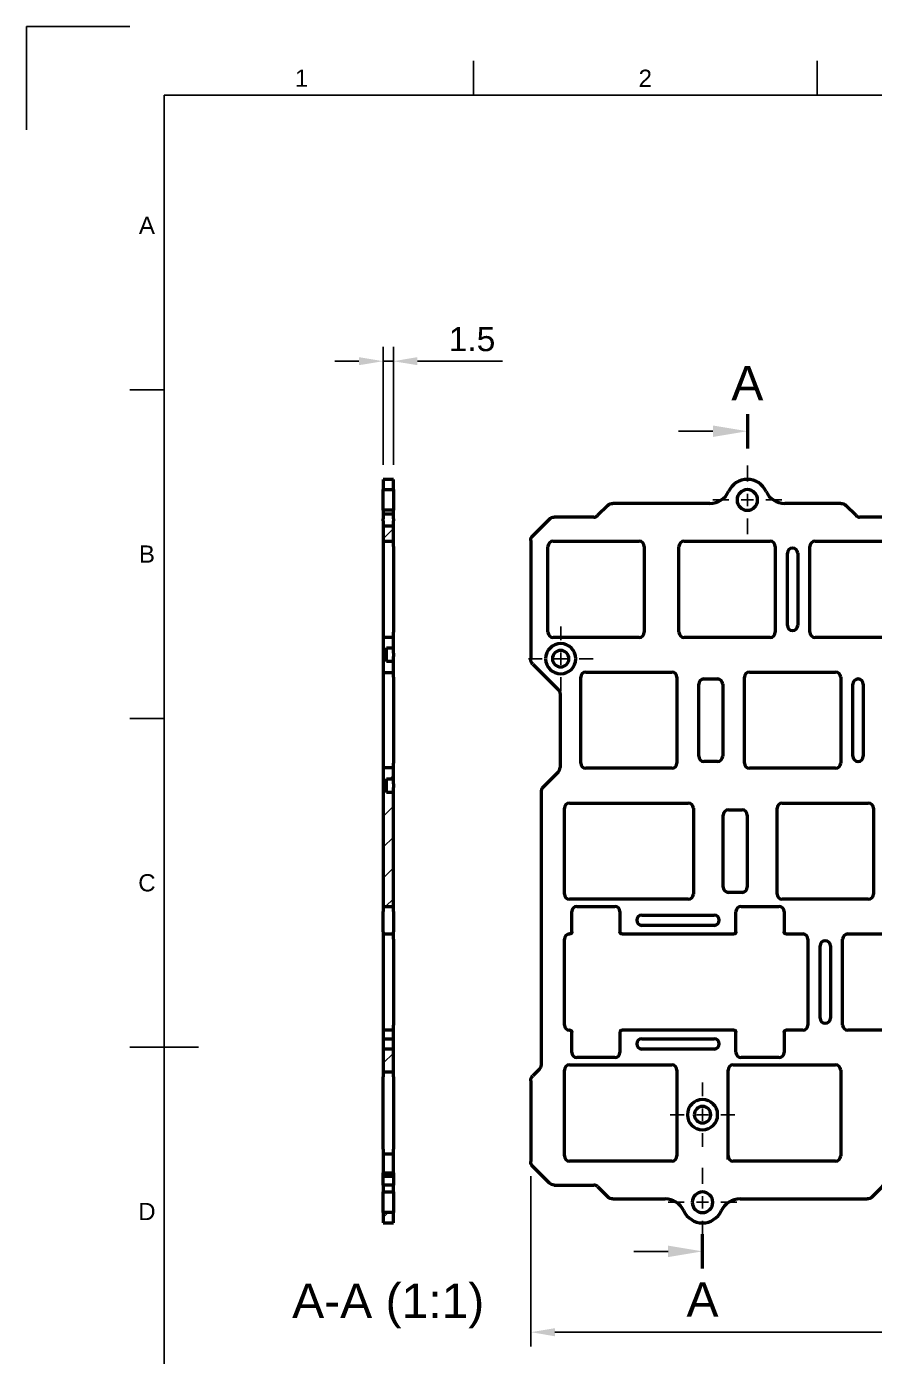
# Model space of a CAD drawing. Header units: millimetres. Extents: x 0 to 420, y 0 to 297.
# Drawn here: x 0 to 123.3, y 103.5 to 297 of the extents above; entities that cross this region are included whole.
import ezdxf
from ezdxf.enums import TextEntityAlignment as Align

# ---------------------------------------------------------------- set-up
doc = ezdxf.new("R2010")
doc.units = ezdxf.units.MM
doc.header["$LTSCALE"] = 0.75
doc.linetypes.add('CENTER2', pattern=[28.575, 19.05, -3.175, 3.175, -3.175])
for name, color, linetype, lineweight in [('Annotations', 7, 'Continuous', 25), ('Border', 7, 'Continuous', 25), ('Center Lines', 7, 'CENTER2', 25), ('Dimensions', 7, 'Continuous', 25), ('Hatching', 7, 'Continuous', 25), ('Smart Centers', 7, 'CENTER2', 25), ('Visible', 7, 'Continuous', 50)]:
    doc.layers.add(name, color=color, linetype=linetype, lineweight=lineweight)
doc.styles.add('FusionTitle', font='arial.ttf')
doc.styles.get("Standard").update_dxf_attribs({"font": 'arial.ttf'})
doc.dimstyles.new('ISO-25', dxfattribs={"dimtxt": 3.5, "dimasz": 3.5, "dimexe": 2.1, "dimexo": 2.1, "dimgap": 1.4, "dimtad": 1, "dimdsep": 46, "dimtxsty": 'Standard', "dimcen": 0, "dimclrd": 256, "dimclre": 256, "dimclrt": 256, "dimazin": 2, "dimtp": 0.1, "dimtm": 0.1, "dimtfac": 0.714286, "dimtmove": 0, "dimatfit": 3, "dimfxl": 1, "dimarcsym": 0})

# ---------------------------------------------------------------- blocks, each defined once
blk = doc.blocks.new('ISO_A3_SHEET')
at = {"layer": 'Border'}
for p, q in [((65, 292), (65, 287)), ((115, 292), (115, 287)), ((410, 287), (20, 287)), ((20, 287), (20, 10)), ((15, 244.16666), (20, 244.16666)), ((15, 196.33333), (20, 196.33333)), ((15, 148.5), (25, 148.5))]:
    blk.add_line(p, q, dxfattribs=at)
at = {"layer": 'Defpoints'}
for p, q in [((15, 297), (0, 297)), ((0, 297), (0, 282))]:
    blk.add_line(p, q, dxfattribs=at)
at = {"layer": 'Border', "style": 'FusionTitle'}
for s, p in [('1', (40, 289.5)), ('2', (90, 289.5)), ('A', (17.5, 268.08333)), ('B', (17.5, 220.25)), ('C', (17.5, 172.41667)), ('D', (17.5, 124.58334))]:
    blk.add_text(s, height=2.5, dxfattribs=at).set_placement(p, align=Align.MIDDLE)
blk = doc.blocks.new('*D26')
at = {"layer": 'Defpoints', "color": 0, "transparency": 16777216}
for p in [(53.35, 248.31), (51.85, 231.12), (53.35, 231.12)]:
    blk.add_point(p, dxfattribs=at)
at = {"layer": 'Dimensions', "lineweight": -2, "transparency": 16777216}
for p, q in [((51.85, 233.22), (51.85, 250.41)), ((53.35, 233.22), (53.35, 250.41)), ((48.35, 248.31), (44.85, 248.31)), ((51.85, 248.31), (53.35, 248.31)), ((56.85, 248.31), (69.22, 248.31))]:
    blk.add_line(p, q, dxfattribs=at)
at = {"layer": 'Dimensions', "transparency": 16777216}
for points in [[(48.35, 248.9), (48.35, 247.73), (51.85, 248.31)], [(56.85, 248.9), (56.85, 247.73), (53.35, 248.31)]]:
    blk.add_solid(points, dxfattribs=at)
at = {"layer": 'Dimensions', "transparency": 16777216, "insert": (64.79, 251.5), "char_height": 3.5, "attachment_point": 5}
blk.add_mtext('1.5', dxfattribs=at)
blk = doc.blocks.new('*U18')
at = {"layer": 'Center Lines', "color": 0, "ltscale": 0.75, "transparency": 16777216}
for p, q in [((0, 2.68), (0, 5)), ((-5, 0), (-2.68, 0)), ((2.68, 0), (5, 0)), ((0, -5), (0, -2.68))]:
    blk.add_line(p, q, dxfattribs=at)
at = {"layer": 'Center Lines', "color": 0, "linetype": 'Continuous', "ltscale": 0.75, "transparency": 16777216}
for p, q in [((-0.89, 0), (0.89, 0)), ((0, -0.89), (0, 0.89))]:
    blk.add_line(p, q, dxfattribs=at)
blk = doc.blocks.new('*U25')
at = {"layer": 'Center Lines', "color": 0, "ltscale": 0.75, "transparency": 16777216}
for p, q in [((0, 2.68), (0, 5)), ((-5, 0), (-2.68, 0)), ((2.68, 0), (5, 0)), ((0, -5), (0, -2.68))]:
    blk.add_line(p, q, dxfattribs=at)
at = {"layer": 'Center Lines', "color": 0, "linetype": 'Continuous', "ltscale": 0.75, "transparency": 16777216}
for p, q in [((-0.89, 0), (0.89, 0)), ((0, -0.89), (0, 0.89))]:
    blk.add_line(p, q, dxfattribs=at)
blk = doc.blocks.new('*D30')
at = {"layer": 'Defpoints', "color": 0, "transparency": 16777216}
for p in [(73.35, 131.83), (359.05, 131.83), (359.05, 107.02)]:
    blk.add_point(p, dxfattribs=at)
at = {"layer": 'Dimensions', "lineweight": -2, "transparency": 16777216}
for p, q in [((73.35, 129.73), (73.35, 104.92)), ((359.05, 129.73), (359.05, 104.92)), ((76.85, 107.02), (355.55, 107.02))]:
    blk.add_line(p, q, dxfattribs=at)
at = {"layer": 'Dimensions', "transparency": 16777216}
for points in [[(76.85, 107.6), (76.85, 106.43), (73.35, 107.02)], [(355.55, 107.6), (355.55, 106.43), (359.05, 107.02)]]:
    blk.add_solid(points, dxfattribs=at)
at = {"layer": 'Dimensions', "transparency": 16777216, "insert": (216.2, 110.2), "char_height": 3.5, "attachment_point": 5}
blk.add_mtext('285.7', dxfattribs=at)
blk = doc.blocks.new('*U40')
at = {"layer": 'Smart Centers', "color": 0, "ltscale": 0.75, "transparency": 16777216}
for p, q in [((0, 2.68), (0, 4.7)), ((-4.7, 0), (-2.68, 0)), ((2.68, 0), (4.7, 0)), ((0, -4.7), (0, -2.68))]:
    blk.add_line(p, q, dxfattribs=at)
at = {"layer": 'Smart Centers', "color": 0, "linetype": 'Continuous', "ltscale": 0.75, "transparency": 16777216}
for p, q in [((-0.89, 0), (0.89, 0)), ((0, -0.89), (0, 0.89))]:
    blk.add_line(p, q, dxfattribs=at)
blk = doc.blocks.new('*U41')
at = {"layer": 'Smart Centers', "color": 0, "ltscale": 0.75, "transparency": 16777216}
for p, q in [((0, 2.68), (0, 4.7)), ((-4.7, 0), (-2.68, 0)), ((2.68, 0), (4.7, 0)), ((0, -4.7), (0, -2.68))]:
    blk.add_line(p, q, dxfattribs=at)
at = {"layer": 'Smart Centers', "color": 0, "linetype": 'Continuous', "ltscale": 0.75, "transparency": 16777216}
for p, q in [((-0.89, 0), (0.89, 0)), ((0, -0.89), (0, 0.89))]:
    blk.add_line(p, q, dxfattribs=at)

msp = doc.modelspace()

# ---------------------------------------------------------------- hatches: boundary and pattern name
at = {"layer": 'Hatching'}
h = msp.add_hatch(dxfattribs=at)
h.set_pattern_fill('ANSI31', color=256, style=0)
h.paths.add_polyline_path([(51.852, 231.12), (51.852, 229.62), (53.352, 229.62), (53.352, 231.12)], flags=0)
h.paths.add_polyline_path([(51.852, 150.97), (51.852, 149.72), (53.352, 149.72), (53.352, 150.97)], flags=0)
h.paths.add_polyline_path([(51.852, 226.62), (51.852, 226.122), (53.352, 226.122), (53.352, 226.62)], flags=0)
h.paths.add_polyline_path([(51.852, 224.322), (51.852, 222.12), (53.352, 222.12), (53.352, 224.322)], flags=0)
h.paths.add_polyline_path([(51.852, 208.12), (51.852, 202.996), (53.352, 202.996), (53.352, 204.595), (52.352, 204.595), (52.352, 206.595), (53.352, 206.595), (53.352, 208.12)], flags=0)
h.paths.add_polyline_path([(51.852, 189.144), (51.852, 168.97), (53.352, 168.97), (53.352, 185.545), (52.352, 185.545), (52.352, 187.545), (53.352, 187.545), (53.352, 189.144)], flags=0)
h.paths.add_polyline_path([(51.852, 148.22), (51.852, 144.92), (53.352, 144.92), (53.352, 148.22)], flags=0)
h.paths.add_polyline_path([(51.852, 132.92), (51.852, 130.22), (53.352, 130.22), (53.352, 132.92)], flags=0)
h.paths.add_polyline_path([(51.852, 128.42), (51.852, 127.42), (53.352, 127.42), (53.352, 128.42)], flags=0)
h.paths.add_polyline_path([(51.852, 124.42), (51.852, 122.92), (53.352, 122.92), (53.352, 124.42)], flags=0)

# ---------------------------------------------------------------- linework, layer by layer
at = {"layer": 'Annotations', "linetype": 'Continuous', "lineweight": 50}
for p, q in [((104.845, 240.622), (104.845, 235.622)), ((98.323, 116.28), (98.323, 121.28))]:
    msp.add_line(p, q, dxfattribs=at)
at = {"layer": 'Annotations'}
for p, q in [((99.845, 238.122), (94.845, 238.122)), ((93.323, 118.78), (88.323, 118.78))]:
    msp.add_line(p, q, dxfattribs=at)
for points in [[(99.845, 238.956), (104.845, 238.122), (99.845, 237.289)], [(93.323, 119.613), (98.323, 118.78), (93.323, 117.947)]]:
    msp.add_solid(points, dxfattribs=at)
at = {"layer": 'Visible', "extrusion": (1, -2.22045e-16, 0)}
for p, q in [((51.852, 231.12, 123.839), (51.852, 229.62, 123.839)), ((53.352, 231.12, 123.839), (51.852, 231.12, 123.839)), ((53.352, 229.62, 123.839), (53.352, 231.12, 123.839)), ((51.852, 229.62, 123.839), (53.352, 229.62, 123.839)), ((51.852, 226.62, 123.839), (51.852, 226.122, 123.839)), ((53.352, 226.62, 123.839), (51.852, 226.62, 123.839)), ((53.352, 226.122, 123.839), (53.352, 226.62, 123.839)), ((51.852, 226.122, 123.839), (53.352, 226.122, 123.839)), ((51.852, 226.118, 112.063), (51.852, 226.122, 123.839)), ((51.852, 225.067, 111.313), (51.852, 225.368, 111.313)), ((53.352, 226.122, 123.839), (53.352, 226.118, 112.063)), ((53.352, 225.368, 111.313), (53.352, 225.067, 111.313)), ((51.852, 224.322, 123.839), (51.852, 222.12, 123.839)), ((53.352, 224.322, 123.839), (51.852, 224.322, 123.839)), ((53.352, 222.12, 123.839), (53.352, 224.322, 123.839)), ((51.852, 222.12, 123.839), (53.352, 222.12, 123.839)), ((51.852, 221.37, 119.789), (51.852, 208.87, 119.789)), ((53.352, 221.37, 119.789), (53.352, 208.87, 119.789)), ((51.852, 208.12, 123.839), (51.852, 202.996, 123.839)), ((53.352, 208.12, 123.839), (51.852, 208.12, 123.839)), ((53.352, 206.595, 123.839), (53.352, 208.12, 123.839)), ((52.352, 204.595, 123.839), (52.352, 206.595, 123.839)), ((52.352, 206.595, 123.839), (53.352, 206.595, 123.839)), ((53.352, 205.845, 120.539), (53.352, 205.345, 120.539)), ((53.352, 204.595, 123.839), (52.352, 204.595, 123.839)), ((53.352, 202.996, 123.839), (53.352, 204.595, 123.839)), ((51.852, 202.996, 123.839), (53.352, 202.996, 123.839)), ((51.852, 202.32, 110.264), (51.852, 189.82, 110.264)), ((53.352, 202.32, 110.264), (53.352, 189.82, 110.264)), ((51.852, 189.144, 123.839), (51.852, 168.97, 123.839)), ((53.352, 189.144, 123.839), (51.852, 189.144, 123.839)), ((53.352, 187.545, 123.839), (53.352, 189.144, 123.839)), ((52.352, 185.545, 123.839), (52.352, 187.545, 123.839)), ((52.352, 187.545, 123.839), (53.352, 187.545, 123.839)), ((53.352, 186.795, 111.014), (53.352, 186.295, 111.014)), ((53.352, 185.545, 123.839), (52.352, 185.545, 123.839)), ((53.352, 168.97, 123.839), (53.352, 185.545, 123.839)), ((51.852, 168.97, 123.839), (53.352, 168.97, 123.839)), ((51.852, 165.27, 118.495), (51.852, 168.22, 118.495)), ((53.352, 168.22, 118.495), (53.352, 165.27, 118.495)), ((51.852, 164.97, 118.195), (53.352, 164.97, 118.195)), ((51.852, 164.22, 115.027), (51.852, 151.72, 115.027)), ((53.352, 164.22, 115.027), (53.352, 151.72, 115.027)), ((51.852, 150.97, 130.361), (51.852, 149.72, 130.361)), ((53.352, 150.97, 130.361), (51.852, 150.97, 130.361)), ((53.352, 149.72, 130.361), (53.352, 150.97, 130.361)), ((51.852, 149.72, 130.361), (53.352, 149.72, 130.361)), ((51.852, 148.22, 130.361), (51.852, 144.92, 130.361)), ((53.352, 148.22, 130.361), (51.852, 148.22, 130.361)), ((53.352, 144.92, 130.361), (53.352, 148.22, 130.361)), ((51.852, 144.92, 130.361), (53.352, 144.92, 130.361)), ((51.852, 133.67, 128.611), (51.852, 144.17, 128.611)), ((53.352, 144.17, 128.611), (53.352, 133.67, 128.611)), ((51.852, 132.92, 130.361), (51.852, 130.22, 130.361)), ((53.352, 132.92, 130.361), (51.852, 132.92, 130.361)), ((53.352, 130.22, 130.361), (53.352, 132.92, 130.361)), ((51.852, 130.22, 130.361), (53.352, 130.22, 130.361)), ((51.852, 128.42, 108.234), (51.852, 129.72, 106.934)), ((51.852, 129.72, 128.348), (53.352, 129.72, 128.348)), ((53.352, 129.72, 106.934), (53.352, 128.42, 108.234)), ((51.852, 128.42, 130.361), (51.852, 127.42, 130.361)), ((53.352, 128.42, 130.361), (51.852, 128.42, 130.361)), ((53.352, 127.42, 130.361), (53.352, 128.42, 130.361)), ((51.852, 127.42, 130.361), (53.352, 127.42, 130.361)), ((51.852, 124.42, 130.361), (51.852, 122.92, 130.361)), ((53.352, 124.42, 130.361), (51.852, 124.42, 130.361)), ((53.352, 122.92, 130.361), (53.352, 124.42, 130.361)), ((51.852, 122.92, 130.361), (53.352, 122.92, 130.361))]:
    msp.add_line(p, q, dxfattribs=at)
at = {"layer": 'Visible'}
for p, q in [((84.552, 227.328, 0.75), (83.065, 225.84, 0.75)), ((99.391, 227.62, 0.75), (85.259, 227.62, 0.75)), ((118.458, 227.62, 0.75), (110.299, 227.62, 0.75)), ((120.652, 225.84, 0.75), (119.165, 227.328, 0.75)), ((73.638, 222.913, 0.75), (76.052, 225.328, 0.75)), ((82.534, 225.62, 0.75), (76.759, 225.62, 0.75)), ((139.759, 225.62, 0.75), (121.183, 225.62, 0.75)), ((73.345, 222.206, 0.75), (73.345, 204.935, 0.75)), ((75.845, 208.87, 0.75), (75.845, 221.37, 0.75)), ((76.595, 222.12, 0.75), (89.095, 222.12, 0.75)), ((89.845, 221.37, 0.75), (89.845, 208.87, 0.75)), ((94.895, 208.87, 0.75), (94.895, 221.37, 0.75)), ((95.645, 222.12, 0.75), (108.145, 222.12, 0.75)), ((108.895, 221.37, 0.75), (108.895, 208.87, 0.75)), ((113.945, 208.87, 0.75), (113.945, 221.37, 0.75)), ((114.695, 222.12, 0.75), (127.195, 222.12, 0.75)), ((110.67, 209.87, 0.75), (110.67, 220.37, 0.75)), ((112.17, 220.37, 0.75), (112.17, 209.87, 0.75)), ((89.095, 208.12, 0.75), (76.595, 208.12, 0.75)), ((108.145, 208.12, 0.75), (95.645, 208.12, 0.75)), ((127.195, 208.12, 0.75), (114.695, 208.12, 0.75)), ((73.638, 204.227, 0.75), (77.315, 200.551, 0.75)), ((80.608, 189.82, 0.75), (80.608, 202.32, 0.75)), ((81.358, 203.07, 0.75), (93.858, 203.07, 0.75)), ((94.608, 202.32, 0.75), (94.608, 189.82, 0.75)), ((97.764, 190.82, 0.75), (97.764, 201.32, 0.75)), ((98.514, 202.07, 0.75), (100.514, 202.07, 0.75)), ((101.264, 201.32, 0.75), (101.264, 190.82, 0.75)), ((104.42, 189.82, 0.75), (104.42, 202.32, 0.75)), ((105.17, 203.07, 0.75), (117.67, 203.07, 0.75)), ((118.42, 202.32, 0.75), (118.42, 189.82, 0.75)), ((120.195, 190.82, 0.75), (120.195, 201.32, 0.75)), ((121.695, 201.32, 0.75), (121.695, 190.82, 0.75)), ((77.608, 199.844, 0.75), (77.608, 189.197, 0.75)), ((100.514, 190.07, 0.75), (98.514, 190.07, 0.75)), ((77.315, 188.49, 0.75), (75.138, 186.313, 0.75)), ((93.858, 189.07, 0.75), (81.358, 189.07, 0.75)), ((117.67, 189.07, 0.75), (105.17, 189.07, 0.75)), ((74.845, 185.606, 0.75), (74.845, 145.935, 0.75)), ((78.976, 184.02, 0.75), (96.239, 184.02, 0.75)), ((109.933, 184.02, 0.75), (122.433, 184.02, 0.75)), ((78.226, 170.77, 0.75), (78.226, 183.27, 0.75)), ((96.989, 183.27, 0.75), (96.989, 170.77, 0.75)), ((101.336, 171.77, 0.75), (101.336, 182.27, 0.75)), ((102.086, 183.02, 0.75), (104.086, 183.02, 0.75)), ((104.836, 182.27, 0.75), (104.836, 171.77, 0.75)), ((109.183, 170.77, 0.75), (109.183, 183.27, 0.75)), ((123.183, 183.27, 0.75), (123.183, 170.77, 0.75)), ((104.086, 171.02, 0.75), (102.086, 171.02, 0.75)), ((96.239, 170.02, 0.75), (78.976, 170.02, 0.75)), ((80.063, 168.97, 0.75), (85.563, 168.97, 0.75)), ((103.939, 168.97, 0.75), (109.439, 168.97, 0.75)), ((122.433, 170.02, 0.75), (109.933, 170.02, 0.75)), ((79.313, 165.27, 0.75), (79.313, 168.22, 0.75)), ((86.313, 168.22, 0.75), (86.313, 165.27, 0.75)), ((89.501, 167.72, 0.75), (100.001, 167.72, 0.75)), ((103.189, 165.27, 0.75), (103.189, 168.22, 0.75)), ((110.189, 168.22, 0.75), (110.189, 165.27, 0.75)), ((78.976, 164.97, 0.75), (79.013, 164.97, 0.75)), ((86.613, 164.97, 0.75), (102.889, 164.97, 0.75)), ((100.001, 166.22, 0.75), (89.501, 166.22, 0.75)), ((110.489, 164.97, 0.75), (112.908, 164.97, 0.75)), ((119.458, 164.97, 0.75), (131.958, 164.97, 0.75)), ((78.226, 151.72, 0.75), (78.226, 164.22, 0.75)), ((113.658, 164.22, 0.75), (113.658, 151.72, 0.75)), ((115.433, 152.72, 0.75), (115.433, 163.22, 0.75)), ((116.933, 163.22, 0.75), (116.933, 152.72, 0.75)), ((118.708, 151.72, 0.75), (118.708, 164.22, 0.75)), ((79.013, 150.97, 0.75), (78.976, 150.97, 0.75)), ((102.889, 150.97, 0.75), (86.613, 150.97, 0.75)), ((112.908, 150.97, 0.75), (110.489, 150.97, 0.75)), ((131.958, 150.97, 0.75), (119.458, 150.97, 0.75)), ((79.313, 147.72, 0.75), (79.313, 150.67, 0.75)), ((86.313, 150.67, 0.75), (86.313, 147.72, 0.75)), ((89.501, 149.72, 0.75), (100.001, 149.72, 0.75)), ((103.189, 147.72, 0.75), (103.189, 150.67, 0.75)), ((110.189, 150.67, 0.75), (110.189, 147.72, 0.75)), ((100.001, 148.22, 0.75), (89.501, 148.22, 0.75)), ((74.552, 145.228, 0.75), (73.638, 144.313, 0.75)), ((78.226, 132.67, 0.75), (78.226, 145.17, 0.75)), ((78.976, 145.92, 0.75), (93.858, 145.92, 0.75)), ((85.563, 146.97, 0.75), (80.063, 146.97, 0.75)), ((94.608, 145.17, 0.75), (94.608, 132.67, 0.75)), ((102.039, 132.17, 0.75), (102.039, 145.17, 0.75)), ((102.789, 145.92, 0.75), (117.67, 145.92, 0.75)), ((109.439, 146.97, 0.75), (103.939, 146.97, 0.75)), ((118.42, 145.17, 0.75), (118.42, 132.67, 0.75)), ((73.345, 143.606, 0.75), (73.345, 131.835, 0.75)), ((93.858, 131.92, 0.75), (78.976, 131.92, 0.75)), ((117.67, 131.92, 0.75), (102.789, 131.92, 0.75)), ((76.052, 128.713, 0.75), (73.638, 131.128, 0.75)), ((122.986, 126.713, 0.75), (125.973, 129.701, 0.75)), ((76.759, 128.42, 0.75), (82.534, 128.42, 0.75)), ((83.065, 128.201, 0.75), (84.552, 126.713, 0.75)), ((85.259, 126.42, 0.75), (92.869, 126.42, 0.75)), ((103.778, 126.42, 0.75), (122.279, 126.42, 0.75))]:
    msp.add_line(p, q, dxfattribs=at)
at = {"layer": 'Visible', "extrusion": (0, 0, -1)}
for centre, radius in [((-104.845, 228.12, -0.75), 1.5), ((-77.696, 205.019, -0.75), 2.2), ((-77.696, 205.019, -0.75), 1.2), ((-98.324, 138.669, -0.75), 2.2), ((-98.324, 138.669, -0.75), 1.2), ((-98.323, 125.92, -0.75), 1.5)]:
    msp.add_circle(centre, radius, dxfattribs=at)
at = {"layer": 'Visible'}
for centre, radius, start, end in [((104.845, 228.12, 0.75), 3, 24.62432, 155.37568), ((99.391, 230.62, 0.75), 3, 270, 335.37568), ((110.299, 230.62, 0.75), 3, 204.62432, 270), ((82.534, 226.37, 0.75), 0.75, 270, 315), ((121.183, 226.37, 0.75), 0.75, 225, 270), ((76.595, 221.37, 0.75), 0.75, 90, 180), ((89.095, 221.37, 0.75), 0.75, 0, 90), ((95.645, 221.37, 0.75), 0.75, 90, 180), ((108.145, 221.37, 0.75), 0.75, 0, 90), ((111.42, 220.37, 0.75), 0.75, 0, 180), ((114.695, 221.37, 0.75), 0.75, 90, 180), ((111.42, 209.87, 0.75), 0.75, 180, 0), ((76.595, 208.87, 0.75), 0.75, 180, 270), ((89.095, 208.87, 0.75), 0.75, 270, 0), ((95.645, 208.87, 0.75), 0.75, 180, 270), ((108.145, 208.87, 0.75), 0.75, 270, 0), ((114.695, 208.87, 0.75), 0.75, 180, 270), ((81.358, 202.32, 0.75), 0.75, 90, 180), ((93.858, 202.32, 0.75), 0.75, 0, 90), ((98.514, 201.32, 0.75), 0.75, 90, 180), ((100.514, 201.32, 0.75), 0.75, 0, 90), ((105.17, 202.32, 0.75), 0.75, 90, 180), ((117.67, 202.32, 0.75), 0.75, 0, 90), ((120.945, 201.32, 0.75), 0.75, 0, 180), ((81.358, 189.82, 0.75), 0.75, 180, 270), ((93.858, 189.82, 0.75), 0.75, 270, 0), ((98.514, 190.82, 0.75), 0.75, 180, 270), ((100.514, 190.82, 0.75), 0.75, 270, 0), ((105.17, 189.82, 0.75), 0.75, 180, 270), ((117.67, 189.82, 0.75), 0.75, 270, 0), ((120.945, 190.82, 0.75), 0.75, 180, 0), ((76.608, 189.197, 0.75), 1, 315, 0), ((75.845, 185.606, 0.75), 1, 135, 180), ((78.976, 183.27, 0.75), 0.75, 90, 180), ((96.239, 183.27, 0.75), 0.75, 0, 90), ((109.933, 183.27, 0.75), 0.75, 90, 180), ((122.433, 183.27, 0.75), 0.75, 0, 90), ((102.086, 182.27, 0.75), 0.75, 90, 180), ((104.086, 182.27, 0.75), 0.75, 0, 90), ((78.976, 170.77, 0.75), 0.75, 180, 270), ((96.239, 170.77, 0.75), 0.75, 270, 0), ((102.086, 171.77, 0.75), 0.75, 180, 270), ((104.086, 171.77, 0.75), 0.75, 270, 0), ((109.933, 170.77, 0.75), 0.75, 180, 270), ((122.433, 170.77, 0.75), 0.75, 270, 0), ((80.063, 168.22, 0.75), 0.75, 90, 180), ((85.563, 168.22, 0.75), 0.75, 0, 90), ((103.939, 168.22, 0.75), 0.75, 90, 180), ((109.439, 168.22, 0.75), 0.75, 0, 90), ((89.501, 166.97, 0.75), 0.75, 90, 270), ((100.001, 166.97, 0.75), 0.75, 270, 90), ((78.976, 164.22, 0.75), 0.75, 90, 180), ((112.908, 164.22, 0.75), 0.75, 0, 90), ((119.458, 164.22, 0.75), 0.75, 90, 180), ((116.183, 163.22, 0.75), 0.75, 0, 180), ((78.976, 151.72, 0.75), 0.75, 180, 270), ((112.908, 151.72, 0.75), 0.75, 270, 0), ((116.183, 152.72, 0.75), 0.75, 180, 0), ((119.458, 151.72, 0.75), 0.75, 180, 270), ((89.501, 148.97, 0.75), 0.75, 90, 270), ((100.001, 148.97, 0.75), 0.75, 270, 90), ((80.063, 147.72, 0.75), 0.75, 180, 270), ((85.563, 147.72, 0.75), 0.75, 270, 0), ((103.939, 147.72, 0.75), 0.75, 180, 270), ((109.439, 147.72, 0.75), 0.75, 270, 0), ((78.976, 145.17, 0.75), 0.75, 90, 180), ((93.858, 145.17, 0.75), 0.75, 0, 90), ((102.789, 145.17, 0.75), 0.75, 90, 180), ((117.67, 145.17, 0.75), 0.75, 0, 90), ((78.976, 132.67, 0.75), 0.75, 180, 270), ((93.858, 132.67, 0.75), 0.75, 270, 0), ((102.789, 132.67, 0.75), 0.75, 180, 270), ((117.67, 132.67, 0.75), 0.75, 270, 0), ((82.534, 127.67, 0.75), 0.75, 45, 90), ((92.869, 123.42, 0.75), 3, 24.62432, 90), ((103.778, 123.42, 0.75), 3, 90, 155.37568), ((98.323, 125.92, 0.75), 3, 204.62432, 335.37568)]:
    msp.add_arc(centre, radius, start, end, dxfattribs=at)
at = {"layer": 'Visible', "extrusion": (1, -2.22045e-16, 0)}
for centre, radius, start, end in [((228.12, 123.839, 51.852), 1.5, 180, 0), ((225.368, 112.063, 53.352), 0.75, 269.98182, 359.98182), ((225.068, 112.063, 53.352), 0.75, 185.81107, 269.98182), ((221.37, 120.539, 53.352), 0.75, 270, 0), ((208.87, 120.539, 53.352), 0.75, 180, 270), ((205.845, 121.289, 53.352), 0.75, 270, 0), ((205.345, 121.289, 53.352), 0.75, 180, 270), ((202.32, 111.014, 53.352), 0.75, 270, 334.32071), ((189.82, 111.014, 53.352), 0.75, 205.67929, 270), ((186.795, 111.764, 53.352), 0.75, 270, 0), ((186.295, 111.764, 53.352), 0.75, 180, 270), ((168.22, 119.245, 53.352), 0.75, 270, 0), ((165.27, 118.195, 51.852), 0.3, 90, 180), ((164.22, 115.777, 53.352), 0.75, 270, 0), ((151.72, 115.777, 53.352), 0.75, 180, 270), ((148.97, 128.683, 53.352), 0.75, 180, 0), ((144.17, 129.361, 53.352), 0.75, 270, 0), ((133.67, 129.361, 53.352), 0.75, 180, 270), ((126.22, 130.361, 51.852), 4, 332.07981, 0), ((130.02, 128.348, 51.852), 0.3, 152.07981, 180), ((125.92, 130.361, 51.852), 1.5, 180, 0)]:
    msp.add_arc(centre, radius, start, end, dxfattribs=at)
at = {"layer": 'Visible', "extrusion": (-1, 2.22045e-16, 0)}
for centre, radius, start, end in [((-228.12, 123.839, -53.352), 1.5, 180, 0), ((-225.368, 112.063, -51.852), 0.75, 180.01818, 270.01818), ((-225.068, 112.063, -51.852), 0.75, 270.01818, 354.18893), ((-221.37, 120.539, -51.852), 0.75, 180, 270), ((-208.87, 120.539, -51.852), 0.75, 270, 0), ((-202.32, 111.014, -51.852), 0.75, 205.67929, 270), ((-189.82, 111.014, -51.852), 0.75, 270, 334.32071), ((-168.22, 119.245, -51.852), 0.75, 180, 270), ((-164.22, 115.777, -51.852), 0.75, 180, 270), ((-165.27, 118.195, -53.352), 0.3, 0, 90), ((-151.72, 115.777, -51.852), 0.75, 270, 0), ((-148.97, 128.683, -51.852), 0.75, 180, 0), ((-144.17, 129.361, -51.852), 0.75, 180, 270), ((-133.67, 129.361, -51.852), 0.75, 270, 0), ((-126.22, 130.361, -53.352), 4, 180, 207.92019), ((-130.02, 128.348, -53.352), 0.3, 0, 27.92019), ((-125.92, 130.361, -53.352), 1.5, 180, 0)]:
    msp.add_arc(centre, radius, start, end, dxfattribs=at)
at = {"layer": 'Visible', "extrusion": (0, 0, -1)}
for centre, radius, start, end in [((-85.259, 226.62, -0.75), 1, 45, 90), ((-118.458, 226.62, -0.75), 1, 90, 135), ((-76.759, 224.62, -0.75), 1, 45, 90), ((-74.345, 222.206, -0.75), 1, 0, 45), ((-74.345, 204.935, -0.75), 1, 315, 0), ((-76.608, 199.844, -0.75), 1, 135, 180), ((-79.013, 165.27, -0.75), 0.3, 180, 270), ((-86.613, 165.27, -0.75), 0.3, 270, 0), ((-102.889, 165.27, -0.75), 0.3, 180, 270), ((-110.489, 165.27, -0.75), 0.3, 270, 0), ((-79.013, 150.67, -0.75), 0.3, 90, 180), ((-86.613, 150.67, -0.75), 0.3, 0, 90), ((-102.889, 150.67, -0.75), 0.3, 90, 180), ((-110.489, 150.67, -0.75), 0.3, 0, 90), ((-73.845, 145.935, -0.75), 1, 180, 225), ((-74.345, 143.606, -0.75), 1, 0, 45), ((-74.345, 131.835, -0.75), 1, 315, 0), ((-76.759, 129.42, -0.75), 1, 270, 315), ((-85.259, 127.42, -0.75), 1, 270, 315), ((-122.279, 127.42, -0.75), 1, 225, 270)]:
    msp.add_arc(centre, radius, start, end, dxfattribs=at)

# ---------------------------------------------------------------- block references
at = {"layer": 'Border'}
msp.add_blockref('ISO_A3_SHEET', (0, 0), dxfattribs=at)
at = {"layer": 'Center Lines', "ltscale": 0.75}
for name, p in [('*U18', (104.845, 228.12)), ('*U25', (98.323, 125.92))]:
    msp.add_blockref(name, p, dxfattribs=at)
at = {"layer": 'Smart Centers', "ltscale": 0.75}
for name, p in [('*U41', (77.696, 205.019, 0.75)), ('*U40', (98.324, 138.669, 0.75))]:
    msp.add_blockref(name, p, dxfattribs=at)

# ---------------------------------------------------------------- texts
at = {"layer": 'Annotations', "char_height": 5, "attachment_point": 5}
for insert in [(104.845, 245.122), (98.323, 111.78)]:
    msp.add_mtext('A', dxfattribs=dict(at, insert=insert))
at = {"layer": 'Annotations', "insert": (52.602, 107.591), "char_height": 5, "width": 30.21487, "attachment_point": 8}
msp.add_mtext('A-A (1:1)', dxfattribs=at)

# ---------------------------------------------------------------- dimensions: what is measured, and where the dimension line sits
at = {"layer": 'Dimensions'}
dim = msp.add_aligned_dim(p1=(51.852, 231.12), p2=(53.352, 231.12), distance=17.192, dimstyle='ISO-25', override={"dimlfac": 1, "dimclrd": 256, "dimclre": 256}, dxfattribs=at)
dim.commit()
dim.dimension.update_dxf_attribs({"geometry": '*D26', "text_midpoint": (64.786, 251.499)})
dim = msp.add_linear_dim(base=(359.045, 107.017), p1=(73.345, 131.835), p2=(359.045, 131.835), dimstyle='ISO-25', override={"dimlfac": 1, "dimclrd": 256, "dimclre": 256}, dxfattribs=at)
dim.commit()
dim.dimension.update_dxf_attribs({"geometry": '*D30', "text_midpoint": (216.195, 110.204)})

doc.saveas('drawing.dxf')
